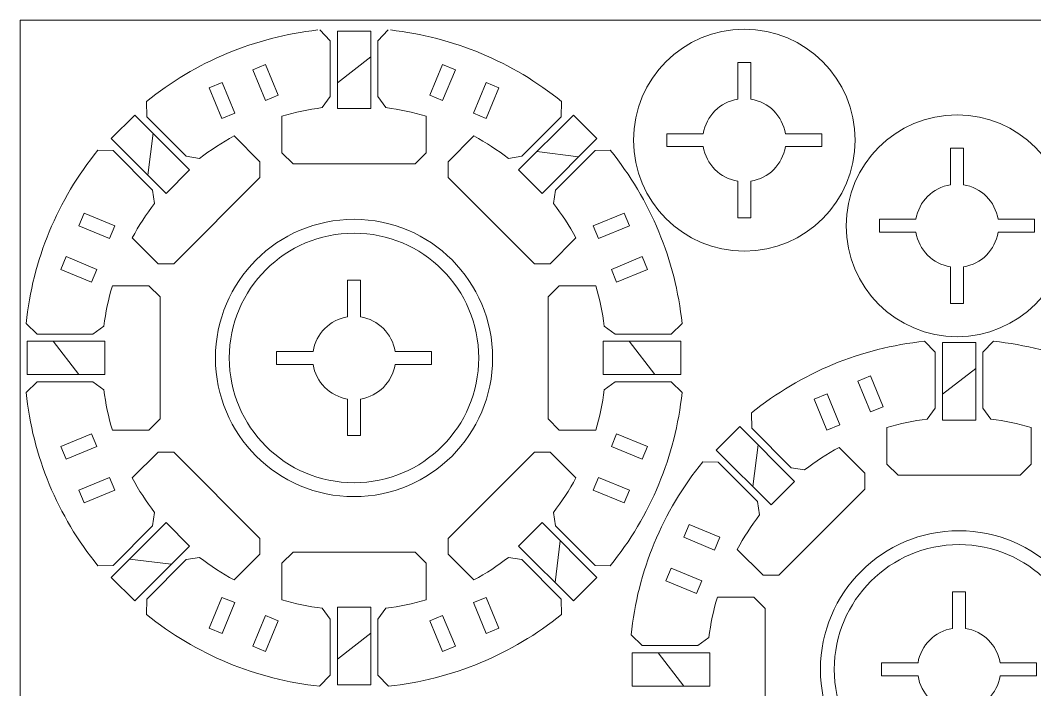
# Model space of a CAD drawing. Header units: centimetres. Extents: x -226 to -75, y 0 to 222.
# Drawn here: x -225.84 to -207.54, y 210.18 to 222.25 of the extents above; entities that cross this region are included whole.
import ezdxf

# ---------------------------------------------------------------- set-up
doc = ezdxf.new("R2010")
doc.units = ezdxf.units.CM
doc.header["$MEASUREMENT"] = 0
doc.layers.add('layer 1', color=7, linetype='Continuous')

msp = doc.modelspace()

# ---------------------------------------------------------------- linework, layer by layer
at = {"layer": 'layer 1', "color": 250, "lineweight": 20}
msp.add_lwpolyline([(-225.83724, 192.24642), (-175.83724, 192.24642), (-175.83724, 222.24642), (-225.83724, 222.24642), (-225.83724, 192.24642)], close=True, dxfattribs=at)
at = {"layer": 'layer 1', "color": 242, "lineweight": 9}
for points in [[(-220.47241, 222.07151), (-221.60406, 221.94583), (-222.6764, 221.49823), (-223.56153, 220.78125)], [(-220.24627, 221.87639), (-220.24627, 221.87639), (-220.4334, 222.07151), (-220.4334, 222.07151)], [(-219.19906, 222.07151), (-219.19906, 222.07151), (-219.38623, 221.87645), (-219.38623, 221.87645)], [(-216.07088, 220.78116), (-216.95618, 221.49827), (-218.02843, 221.94592), (-219.1602, 222.07151)], [(-220.24627, 220.8698), (-220.24627, 220.8698), (-220.24627, 221.87638), (-220.24627, 221.87638)], [(-219.38624, 221.87646), (-219.38624, 221.87646), (-219.38624, 220.86974), (-219.38624, 220.86974)], [(-221.64387, 221.35398), (-221.64387, 221.35398), (-221.4129, 221.44962), (-221.4129, 221.44962)], [(-221.41291, 221.44962), (-221.41291, 221.44962), (-221.18325, 220.8953), (-221.18325, 220.8953)], [(-219.51619, 221.58652), (-219.51619, 221.58652), (-220.11619, 221.11983), (-220.11619, 221.11983)], [(-218.44924, 220.8953), (-218.44924, 220.8953), (-218.21965, 221.44965), (-218.21965, 221.44965)], [(-218.21966, 221.44965), (-218.21966, 221.44965), (-217.98862, 221.35398), (-217.98862, 221.35398)], [(-221.41428, 220.79963), (-221.41428, 220.79963), (-221.64387, 221.35398), (-221.64387, 221.35398)], [(-217.98863, 221.35398), (-217.98863, 221.35398), (-218.21829, 220.79973), (-218.21829, 220.79973)], [(-222.42914, 221.02869), (-222.42914, 221.02869), (-222.19818, 221.12433), (-222.19818, 221.12433)], [(-222.19818, 221.12433), (-222.19818, 221.12433), (-221.96859, 220.57008), (-221.96859, 220.57008)], [(-217.6639, 220.57008), (-217.6639, 220.57008), (-217.43438, 221.12433), (-217.43438, 221.12433)], [(-217.43438, 221.12433), (-217.43438, 221.12433), (-217.20342, 221.02862), (-217.20342, 221.02862)], [(-222.19956, 220.47438), (-222.19956, 220.47438), (-222.42915, 221.0287), (-222.42915, 221.0287)], [(-221.18326, 220.8953), (-221.18326, 220.8953), (-221.41429, 220.79963), (-221.41429, 220.79963)], [(-218.21828, 220.79973), (-218.21828, 220.79973), (-218.44924, 220.8953), (-218.44924, 220.8953)], [(-217.20343, 221.02862), (-217.20343, 221.02862), (-217.43301, 220.47438), (-217.43301, 220.47438)], [(-223.56161, 220.78113), (-223.56161, 220.78113), (-223.5559, 220.50554), (-223.5559, 220.50554)], [(-220.39103, 220.67137), (-220.39103, 220.67137), (-220.24625, 220.8698), (-220.24625, 220.8698)], [(-219.38624, 220.86974), (-219.38624, 220.86974), (-219.24146, 220.67133), (-219.24146, 220.67133)], [(-216.07667, 220.50559), (-216.07667, 220.50559), (-216.07089, 220.78118), (-216.07089, 220.78118)], [(-221.9686, 220.57008), (-221.9686, 220.57008), (-222.19956, 220.47437), (-222.19956, 220.47437)], [(-221.11621, 220.5182), (-220.87795, 220.58928), (-220.63775, 220.63994), (-220.39102, 220.67137)], [(-219.24147, 220.67133), (-218.99474, 220.63994), (-218.7546, 220.58924), (-218.51627, 220.51819)], [(-217.43301, 220.47438), (-217.43301, 220.47438), (-217.6639, 220.57009), (-217.6639, 220.57009)], [(-223.5559, 220.50555), (-223.5559, 220.50555), (-222.84413, 219.79375), (-222.84413, 219.79375)], [(-221.11629, 219.85777), (-221.11629, 219.85777), (-221.11621, 220.51821), (-221.11621, 220.51821)], [(-218.51628, 220.5182), (-218.51628, 220.5182), (-218.51628, 219.85783), (-218.51628, 219.85783)], [(-216.78843, 219.79369), (-216.78843, 219.79369), (-216.07666, 220.5056), (-216.07666, 220.5056)], [(-223.53701, 219.45442), (-223.53701, 219.45442), (-223.44268, 220.20862), (-223.44268, 220.20862)], [(-222.6014, 219.75573), (-222.40469, 219.90799), (-222.19916, 220.04201), (-221.98026, 220.16033)], [(-221.98025, 220.16032), (-221.98025, 220.16032), (-221.51338, 219.69339), (-221.51338, 219.69339)], [(-218.1192, 219.6933), (-218.1192, 219.6933), (-217.65233, 220.16024), (-217.65233, 220.16024)], [(-217.65232, 220.16025), (-217.43349, 220.042), (-217.22782, 219.90802), (-217.03104, 219.75572)], [(-224.43963, 219.90311), (-225.16411, 219.0087), (-225.61362, 217.92349), (-225.73382, 216.77873)], [(-224.16395, 219.89746), (-224.16395, 219.89746), (-224.43961, 219.9031), (-224.43961, 219.9031)], [(-223.4522, 219.18577), (-223.4522, 219.18577), (-224.16396, 219.89747), (-224.16396, 219.89747)], [(-222.84414, 219.79376), (-222.84414, 219.79376), (-222.60139, 219.75581), (-222.60139, 219.75581)], [(-220.91626, 219.65775), (-220.91626, 219.65775), (-221.11629, 219.85778), (-221.11629, 219.85778)], [(-218.51628, 219.85784), (-218.51628, 219.85784), (-218.71624, 219.65775), (-218.71624, 219.65775)], [(-217.0311, 219.75573), (-217.0311, 219.75573), (-216.78842, 219.79369), (-216.78842, 219.79369)], [(-215.76537, 219.78432), (-215.76537, 219.78432), (-216.51965, 219.87866), (-216.51965, 219.87866)], [(-215.46854, 219.89746), (-215.46854, 219.89746), (-216.18038, 219.18563), (-216.18038, 219.18563)], [(-215.19293, 219.90318), (-215.19293, 219.90318), (-215.46856, 219.89746), (-215.46856, 219.89746)], [(-213.89875, 216.7787), (-214.01884, 217.92341), (-214.46835, 219.00877), (-215.19288, 219.90317)], [(-221.51337, 219.69337), (-221.51337, 219.69337), (-221.51337, 219.41052), (-221.51337, 219.41052)], [(-218.71624, 219.65775), (-218.71624, 219.65775), (-220.91625, 219.65775), (-220.91625, 219.65775)], [(-218.1192, 219.4106), (-218.1192, 219.4106), (-218.1192, 219.69332), (-218.1192, 219.69332)], [(-223.06896, 217.85486), (-223.06896, 217.85486), (-221.51335, 219.41054), (-221.51335, 219.41054)], [(-216.5636, 217.85493), (-216.5636, 217.85493), (-218.11921, 219.41061), (-218.11921, 219.41061)], [(-223.41423, 218.94303), (-223.41423, 218.94303), (-223.45219, 219.18578), (-223.45219, 219.18578)], [(-216.18037, 219.18564), (-216.18037, 219.18564), (-216.21833, 218.94289), (-216.21833, 218.94289)], [(-223.81869, 218.32181), (-223.70037, 218.54057), (-223.56652, 218.74631), (-223.41423, 218.94302)], [(-216.21833, 218.94303), (-216.06607, 218.74625), (-215.93212, 218.54058), (-215.81373, 218.32182)], [(-224.78283, 218.53968), (-224.78283, 218.53968), (-224.68712, 218.77072), (-224.68712, 218.77072)], [(-224.68713, 218.77071), (-224.68713, 218.77071), (-224.13281, 218.54112), (-224.13281, 218.54112)], [(-215.49976, 218.54113), (-215.49976, 218.54113), (-214.94537, 218.77072), (-214.94537, 218.77072)], [(-214.94537, 218.77071), (-214.94537, 218.77071), (-214.84966, 218.53967), (-214.84966, 218.53967)], [(-224.22852, 218.31017), (-224.22852, 218.31017), (-224.78284, 218.53969), (-224.78284, 218.53969)], [(-224.13281, 218.54113), (-224.13281, 218.54113), (-224.22852, 218.31016), (-224.22852, 218.31016)], [(-215.40405, 218.31017), (-215.40405, 218.31017), (-215.49976, 218.54113), (-215.49976, 218.54113)], [(-214.84967, 218.53968), (-214.84967, 218.53968), (-215.40406, 218.31016), (-215.40406, 218.31016)], [(-223.35181, 217.85486), (-223.35181, 217.85486), (-223.81867, 218.3218), (-223.81867, 218.3218)], [(-215.81374, 218.32181), (-215.81374, 218.32181), (-216.28082, 217.85495), (-216.28082, 217.85495)], [(-215.17447, 217.75571), (-215.17447, 217.75571), (-214.62008, 217.98544), (-214.62008, 217.98544)], [(-214.62008, 217.98543), (-214.62008, 217.98543), (-214.52445, 217.75447), (-214.52445, 217.75447)], [(-223.06896, 217.85486), (-223.06896, 217.85486), (-223.35182, 217.85486), (-223.35182, 217.85486)], [(-216.28083, 217.85493), (-216.28083, 217.85493), (-216.56361, 217.85493), (-216.56361, 217.85493)], [(-224.4581, 217.75579), (-224.4581, 217.75579), (-224.55373, 217.52475), (-224.55373, 217.52475)], [(-215.07876, 217.52482), (-215.07876, 217.52482), (-215.17447, 217.75572), (-215.17447, 217.75572)], [(-214.52445, 217.75447), (-214.52445, 217.75447), (-215.07877, 217.52481), (-215.07877, 217.52481)], [(-224.3298, 216.73253), (-224.29837, 216.97941), (-224.24768, 217.21946), (-224.17663, 217.45773)], [(-224.17663, 217.45771), (-224.17663, 217.45771), (-223.5162, 217.45785), (-223.5162, 217.45785)], [(-223.51621, 217.45785), (-223.51621, 217.45785), (-223.31632, 217.25783), (-223.31632, 217.25783)], [(-216.31624, 217.25776), (-216.31624, 217.25776), (-216.11629, 217.45786), (-216.11629, 217.45786)], [(-216.11629, 217.45785), (-216.11629, 217.45785), (-215.45593, 217.45778), (-215.45593, 217.45778)], [(-215.45593, 217.45778), (-215.38481, 217.21945), (-215.33412, 216.97939), (-215.30269, 216.73259)], [(-223.31632, 217.25783), (-223.31632, 217.25783), (-223.31625, 215.05788), (-223.31625, 215.05788)], [(-216.31624, 215.0578), (-216.31624, 215.0578), (-216.31624, 217.25775), (-216.31624, 217.25775)], [(-225.73382, 216.77863), (-225.73382, 216.77863), (-225.53495, 216.58784), (-225.53495, 216.58784)], [(-224.52824, 216.58777), (-224.52824, 216.58777), (-224.3298, 216.73255), (-224.3298, 216.73255)], [(-215.3027, 216.7326), (-215.3027, 216.7326), (-215.10426, 216.58782), (-215.10426, 216.58782)], [(-214.09767, 216.58784), (-214.09767, 216.58784), (-213.89874, 216.77869), (-213.89874, 216.77869)], [(-225.53496, 216.58784), (-225.53496, 216.58784), (-224.52824, 216.58777), (-224.52824, 216.58777)], [(-215.10426, 216.58784), (-215.10426, 216.58784), (-214.09768, 216.58784), (-214.09768, 216.58784)], [(-224.77828, 215.85782), (-224.77828, 215.85782), (-225.2449, 216.45783), (-225.2449, 216.45783)], [(-214.38747, 215.85782), (-214.38747, 215.85782), (-214.85416, 216.45783), (-214.85416, 216.45783)], [(-209.52273, 216.4597), (-210.66739, 216.33947), (-211.75288, 215.89003), (-212.64713, 215.16557)], [(-209.33187, 216.26071), (-209.33187, 216.26071), (-209.52273, 216.45971), (-209.52273, 216.45971)], [(-208.28098, 216.4597), (-208.28098, 216.4597), (-208.4719, 216.26077), (-208.4719, 216.26077)], [(-205.15655, 215.16551), (-206.05099, 215.89001), (-207.13631, 216.33952), (-208.28097, 216.45971)], [(-209.33187, 215.25412), (-209.33187, 215.25412), (-209.33187, 216.2607), (-209.33187, 216.2607)], [(-208.47191, 216.26078), (-208.47191, 216.26078), (-208.47184, 215.25405), (-208.47184, 215.25405)], [(-208.60179, 215.97015), (-208.60179, 215.97015), (-209.20179, 215.50346), (-209.20179, 215.50346)], [(-210.72948, 215.73829), (-210.72948, 215.73829), (-210.49852, 215.83393), (-210.49852, 215.83393)], [(-210.49852, 215.83393), (-210.49852, 215.83393), (-210.26886, 215.27961), (-210.26886, 215.27961)], [(-225.53483, 215.7278), (-225.53483, 215.7278), (-225.73382, 215.53696), (-225.73382, 215.53696)], [(-224.52831, 215.7278), (-224.52831, 215.7278), (-225.53482, 215.7278), (-225.53482, 215.7278)], [(-224.3298, 215.58311), (-224.3298, 215.58311), (-224.52831, 215.72782), (-224.52831, 215.72782)], [(-224.17663, 214.85785), (-224.24768, 215.09619), (-224.29838, 215.33643), (-224.32981, 215.58312)], [(-215.3027, 215.58304), (-215.33413, 215.33645), (-215.38482, 215.09617), (-215.45587, 214.85783)], [(-215.1044, 215.72787), (-215.1044, 215.72787), (-215.30269, 215.58306), (-215.30269, 215.58306)], [(-214.09767, 215.7278), (-214.09767, 215.7278), (-215.10439, 215.72787), (-215.10439, 215.72787)], [(-213.89868, 215.53695), (-213.89868, 215.53695), (-214.09768, 215.7278), (-214.09768, 215.7278)], [(-210.49997, 215.18398), (-210.49997, 215.18398), (-210.72948, 215.7383), (-210.72948, 215.7383)], [(-225.73374, 215.53695), (-225.61366, 214.39222), (-225.16418, 213.30693), (-224.43954, 212.41253)], [(-215.19293, 212.41252), (-214.46843, 213.30695), (-214.01885, 214.39227), (-213.89873, 215.53693)], [(-211.28516, 214.85869), (-211.28516, 214.85869), (-211.51482, 215.41301), (-211.51482, 215.41301)], [(-211.51481, 215.41301), (-211.51481, 215.41301), (-211.28378, 215.50865), (-211.28378, 215.50865)], [(-211.28379, 215.50864), (-211.28379, 215.50864), (-211.0542, 214.95439), (-211.0542, 214.95439)], [(-210.26887, 215.27961), (-210.26887, 215.27961), (-210.49997, 215.18397), (-210.49997, 215.18397)], [(-209.47664, 215.05568), (-209.47664, 215.05568), (-209.33186, 215.25412), (-209.33186, 215.25412)], [(-208.47184, 215.25405), (-208.47184, 215.25405), (-208.32713, 215.05568), (-208.32713, 215.05568)], [(-223.31625, 215.05787), (-223.31625, 215.05787), (-223.51621, 214.85778), (-223.51621, 214.85778)], [(-216.11629, 214.85778), (-216.11629, 214.85778), (-216.31625, 215.0578), (-216.31625, 215.0578)], [(-212.64722, 215.16544), (-212.64722, 215.16544), (-212.6415, 214.88989), (-212.6415, 214.88989)], [(-210.20183, 214.90251), (-209.96356, 214.97363), (-209.72336, 215.02426), (-209.47662, 215.05569)], [(-208.32714, 215.05568), (-208.08041, 215.02425), (-207.84021, 214.97356), (-207.60187, 214.90251)], [(-223.51621, 214.85778), (-223.51621, 214.85778), (-224.17664, 214.85785), (-224.17664, 214.85785)], [(-215.45586, 214.85785), (-215.45586, 214.85785), (-216.1163, 214.85778), (-216.1163, 214.85778)], [(-212.6415, 214.88991), (-212.6415, 214.88991), (-211.92973, 214.17807), (-211.92973, 214.17807)], [(-211.05421, 214.9544), (-211.05421, 214.9544), (-211.28517, 214.85869), (-211.28517, 214.85869)], [(-210.2019, 214.24209), (-210.2019, 214.24209), (-210.20183, 214.90252), (-210.20183, 214.90252)], [(-207.60188, 214.90251), (-207.60188, 214.90251), (-207.60188, 214.24215), (-207.60188, 214.24215)], [(-224.55373, 214.79074), (-224.55373, 214.79074), (-224.45809, 214.55977), (-224.45809, 214.55977)], [(-215.1744, 214.55985), (-215.1744, 214.55985), (-215.07876, 214.79081), (-215.07876, 214.79081)], [(-215.07876, 214.79081), (-215.07876, 214.79081), (-214.52445, 214.56115), (-214.52445, 214.56115)], [(-214.62008, 214.3302), (-214.62008, 214.3302), (-215.1744, 214.55985), (-215.1744, 214.55985)], [(-214.52445, 214.56116), (-214.52445, 214.56116), (-214.62009, 214.33019), (-214.62009, 214.33019)], [(-212.62269, 213.83805), (-212.62269, 213.83805), (-212.52835, 214.59225), (-212.52835, 214.59225)], [(-211.68707, 214.14005), (-211.49036, 214.29237), (-211.28476, 214.42632), (-211.06586, 214.54465)], [(-211.06585, 214.54464), (-211.06585, 214.54464), (-210.59899, 214.0777), (-210.59899, 214.0777)], [(-223.81869, 213.99382), (-223.81869, 213.99382), (-223.35182, 214.46068), (-223.35182, 214.46068)], [(-223.35181, 214.4607), (-223.35181, 214.4607), (-223.06895, 214.4607), (-223.06895, 214.4607)], [(-223.06896, 214.4607), (-223.06896, 214.4607), (-221.51335, 212.90509), (-221.51335, 212.90509)], [(-218.1192, 212.9051), (-218.1192, 212.9051), (-216.56359, 214.46071), (-216.56359, 214.46071)], [(-216.5636, 214.4607), (-216.5636, 214.4607), (-216.28074, 214.4607), (-216.28074, 214.4607)], [(-216.28076, 214.4607), (-216.28076, 214.4607), (-215.81375, 213.99383), (-215.81375, 213.99383)], [(-213.52523, 214.28743), (-214.24973, 213.39299), (-214.69924, 212.30774), (-214.81943, 211.16301)], [(-213.24956, 214.28178), (-213.24956, 214.28178), (-213.52522, 214.28749), (-213.52522, 214.28749)], [(-212.5378, 213.57009), (-212.5378, 213.57009), (-213.24957, 214.28178), (-213.24957, 214.28178)], [(-211.92974, 214.17808), (-211.92974, 214.17808), (-211.68699, 214.14012), (-211.68699, 214.14012)], [(-210.00188, 214.04207), (-210.00188, 214.04207), (-210.2019, 214.24209), (-210.2019, 214.24209)], [(-207.60188, 214.24216), (-207.60188, 214.24216), (-207.80184, 214.04206), (-207.80184, 214.04206)], [(-224.78283, 213.77595), (-224.78283, 213.77595), (-224.22844, 214.00547), (-224.22844, 214.00547)], [(-224.22845, 214.00546), (-224.22845, 214.00546), (-224.13281, 213.77457), (-224.13281, 213.77457)], [(-223.41423, 213.37267), (-223.56649, 213.56931), (-223.70037, 213.77498), (-223.81869, 213.9938)], [(-215.81374, 213.99382), (-215.9321, 213.77513), (-216.06598, 213.56932), (-216.21827, 213.37268)], [(-215.49976, 213.77457), (-215.49976, 213.77457), (-215.40405, 214.00546), (-215.40405, 214.00546)], [(-215.40405, 214.00546), (-215.40405, 214.00546), (-214.84973, 213.77595), (-214.84973, 213.77595)], [(-210.59898, 214.07769), (-210.59898, 214.07769), (-210.59898, 213.79483), (-210.59898, 213.79483)], [(-207.80184, 214.04207), (-207.80184, 214.04207), (-210.00187, 214.04207), (-210.00187, 214.04207)], [(-224.68713, 213.54492), (-224.68713, 213.54492), (-224.78284, 213.77596), (-224.78284, 213.77596)], [(-224.13281, 213.77457), (-224.13281, 213.77457), (-224.68713, 213.54491), (-224.68713, 213.54491)], [(-214.94537, 213.54492), (-214.94537, 213.54492), (-215.49976, 213.77458), (-215.49976, 213.77458)], [(-214.84973, 213.77595), (-214.84973, 213.77595), (-214.94537, 213.54492), (-214.94537, 213.54492)], [(-212.15457, 212.23925), (-212.15457, 212.23925), (-210.59897, 213.79486), (-210.59897, 213.79486)], [(-212.49984, 213.32735), (-212.49984, 213.32735), (-212.53779, 213.57009), (-212.53779, 213.57009)], [(-223.4522, 213.13006), (-223.4522, 213.13006), (-223.41424, 213.37267), (-223.41424, 213.37267)], [(-216.21827, 213.37267), (-216.21827, 213.37267), (-216.18031, 213.12999), (-216.18031, 213.12999)], [(-212.90429, 212.70613), (-212.78597, 212.92488), (-212.65212, 213.13062), (-212.49983, 213.32733)], [(-224.16402, 212.41817), (-224.16402, 212.41817), (-223.45219, 213.13007), (-223.45219, 213.13007)], [(-216.1803, 213.13), (-216.1803, 213.13), (-215.46853, 212.41816), (-215.46853, 212.41816)], [(-213.86843, 212.924), (-213.86843, 212.924), (-213.77273, 213.1551), (-213.77273, 213.1551)], [(-213.77273, 213.15509), (-213.77273, 213.15509), (-213.21841, 212.92543), (-213.21841, 212.92543)], [(-221.51337, 212.9051), (-221.51337, 212.9051), (-221.51337, 212.62224), (-221.51337, 212.62224)], [(-218.1192, 212.62226), (-218.1192, 212.62226), (-218.1192, 212.90511), (-218.1192, 212.90511)], [(-216.18967, 212.10708), (-216.18967, 212.10708), (-216.09534, 212.86128), (-216.09534, 212.86128)], [(-213.31412, 212.69448), (-213.31412, 212.69448), (-213.86844, 212.924), (-213.86844, 212.924)], [(-213.21841, 212.92544), (-213.21841, 212.92544), (-213.31412, 212.69448), (-213.31412, 212.69448)], [(-221.11621, 212.45779), (-221.11621, 212.45779), (-220.91626, 212.65788), (-220.91626, 212.65788)], [(-220.91626, 212.65788), (-220.91626, 212.65788), (-218.71625, 212.65781), (-218.71625, 212.65781)], [(-218.71624, 212.65781), (-218.71624, 212.65781), (-218.51628, 212.45786), (-218.51628, 212.45786)], [(-212.43741, 212.23918), (-212.43741, 212.23918), (-212.90427, 212.70612), (-212.90427, 212.70612)], [(-223.11279, 212.43698), (-223.11279, 212.43698), (-223.86699, 212.53124), (-223.86699, 212.53124)], [(-222.84414, 212.52187), (-222.84414, 212.52187), (-223.5559, 211.81017), (-223.5559, 211.81017)], [(-222.6014, 212.55983), (-222.6014, 212.55983), (-222.84414, 212.52187), (-222.84414, 212.52187)], [(-221.98025, 212.15538), (-222.199, 212.2737), (-222.40474, 212.40754), (-222.60145, 212.55991)], [(-221.51337, 212.62226), (-221.51337, 212.62226), (-221.98023, 212.15539), (-221.98023, 212.15539)], [(-217.65225, 212.15531), (-217.65225, 212.15531), (-218.11919, 212.62224), (-218.11919, 212.62224)], [(-217.03117, 212.5599), (-217.22774, 212.40757), (-217.43348, 212.27369), (-217.65223, 212.1553)], [(-216.7885, 212.52187), (-216.7885, 212.52187), (-217.0311, 212.5599), (-217.0311, 212.5599)], [(-216.0766, 211.81011), (-216.0766, 211.81011), (-216.78851, 212.52187), (-216.78851, 212.52187)], [(-224.43956, 212.41252), (-224.43956, 212.41252), (-224.16401, 212.41816), (-224.16401, 212.41816)], [(-221.11629, 211.79743), (-221.11629, 211.79743), (-221.11621, 212.4578), (-221.11621, 212.4578)], [(-218.51628, 212.45786), (-218.51628, 212.45786), (-218.51628, 211.79756), (-218.51628, 211.79756)], [(-215.46854, 212.41817), (-215.46854, 212.41817), (-215.19292, 212.41252), (-215.19292, 212.41252)], [(-213.5437, 212.1401), (-213.5437, 212.1401), (-213.63934, 211.90906), (-213.63934, 211.90906)], [(-212.15457, 212.23925), (-212.15457, 212.23925), (-212.43743, 212.23918), (-212.43743, 212.23918)], [(-223.5559, 211.81018), (-223.5559, 211.81018), (-223.56154, 211.53452), (-223.56154, 211.53452)], [(-222.42914, 211.28694), (-222.42914, 211.28694), (-222.19955, 211.84133), (-222.19955, 211.84133)], [(-222.19956, 211.84132), (-222.19956, 211.84132), (-221.9686, 211.74562), (-221.9686, 211.74562)], [(-221.9686, 211.74562), (-221.9686, 211.74562), (-222.19812, 211.1913), (-222.19812, 211.1913)], [(-220.39103, 211.64426), (-220.63777, 211.67569), (-220.87789, 211.72639), (-221.1163, 211.79744)], [(-218.51628, 211.79757), (-218.75462, 211.72638), (-218.99475, 211.67568), (-219.24156, 211.64425)], [(-217.43438, 211.1913), (-217.43438, 211.1913), (-217.66397, 211.74562), (-217.66397, 211.74562)], [(-217.66396, 211.74562), (-217.66396, 211.74562), (-217.433, 211.84133), (-217.433, 211.84133)], [(-217.43301, 211.84132), (-217.43301, 211.84132), (-217.20335, 211.28693), (-217.20335, 211.28693)], [(-216.07095, 211.53457), (-216.07095, 211.53457), (-216.0766, 211.81012), (-216.0766, 211.81012)], [(-213.4154, 211.11691), (-213.38397, 211.36371), (-213.33328, 211.60377), (-213.26223, 211.84204)], [(-213.26223, 211.84203), (-213.26223, 211.84203), (-212.6018, 211.84217), (-212.6018, 211.84217)], [(-212.60181, 211.84217), (-212.60181, 211.84217), (-212.40193, 211.64214), (-212.40193, 211.64214)], [(-220.24627, 211.4459), (-220.24627, 211.4459), (-220.39098, 211.64426), (-220.39098, 211.64426)], [(-219.24154, 211.64426), (-219.24154, 211.64426), (-219.38625, 211.4459), (-219.38625, 211.4459)], [(-212.40193, 211.64215), (-212.40193, 211.64215), (-212.40193, 209.44219), (-212.40193, 209.44219)], [(-223.56154, 211.5345), (-222.66718, 210.80993), (-221.58186, 210.36042), (-220.43714, 210.2403)], [(-221.64387, 210.96165), (-221.64387, 210.96165), (-221.41421, 211.51597), (-221.41421, 211.51597)], [(-221.41422, 211.51597), (-221.41422, 211.51597), (-221.18325, 211.42033), (-221.18325, 211.42033)], [(-221.18326, 211.42033), (-221.18326, 211.42033), (-221.41292, 210.86601), (-221.41292, 210.86601)], [(-220.24627, 210.43917), (-220.24627, 210.43917), (-220.24627, 211.44589), (-220.24627, 211.44589)], [(-219.38624, 211.4459), (-219.38624, 211.4459), (-219.38617, 210.43924), (-219.38617, 210.43924)], [(-219.19538, 210.24025), (-218.05072, 210.36033), (-216.96536, 210.80991), (-216.07104, 211.53452)], [(-218.21966, 210.86602), (-218.21966, 210.86602), (-218.44925, 211.42034), (-218.44925, 211.42034)], [(-218.44924, 211.42033), (-218.44924, 211.42033), (-218.2182, 211.51597), (-218.2182, 211.51597)], [(-218.21821, 211.51597), (-218.21821, 211.51597), (-217.98862, 210.96172), (-217.98862, 210.96172)], [(-222.19811, 211.1913), (-222.19811, 211.1913), (-222.42915, 211.28694), (-222.42915, 211.28694)], [(-219.51619, 211.19571), (-219.51619, 211.19571), (-220.11619, 210.72902), (-220.11619, 210.72902)], [(-217.20335, 211.28694), (-217.20335, 211.28694), (-217.43439, 211.1913), (-217.43439, 211.1913)], [(-214.81942, 211.163), (-214.81942, 211.163), (-214.62056, 210.97215), (-214.62056, 210.97215)], [(-213.61384, 210.97207), (-213.61384, 210.97207), (-213.4154, 211.11689), (-213.4154, 211.11689)], [(-221.41291, 210.86602), (-221.41291, 210.86602), (-221.64387, 210.96165), (-221.64387, 210.96165)], [(-217.98863, 210.96172), (-217.98863, 210.96172), (-218.21967, 210.86601), (-218.21967, 210.86601)], [(-214.62057, 210.97214), (-214.62057, 210.97214), (-213.61384, 210.97207), (-213.61384, 210.97207)], [(-213.86389, 210.24144), (-213.86389, 210.24144), (-214.33058, 210.84144), (-214.33058, 210.84144)], [(-220.43713, 210.24032), (-220.43713, 210.24032), (-220.24627, 210.43918), (-220.24627, 210.43918)], [(-219.38617, 210.43924), (-219.38617, 210.43924), (-219.19539, 210.24023), (-219.19539, 210.24023)]]:
    msp.add_open_spline(points, degree=3, dxfattribs=at)
for points, knots in [([(-220.11619, 220.65316), (-220.11619, 220.65316), (-219.51619, 220.65316), (-219.51619, 220.65316), (-219.51619, 220.65316), (-219.51619, 220.65316), (-219.51619, 222.0532), (-219.51619, 222.0532), (-219.51619, 222.0532), (-219.51619, 222.0532), (-220.11619, 222.0532), (-220.11619, 222.0532), (-220.11619, 222.0532), (-220.11619, 222.0532), (-220.11619, 220.65316), (-220.11619, 220.65316)], [0, 0, 0, 0, 0.2, 0.2, 0.2, 0.2, 0.4, 0.4, 0.4, 0.4, 0.6, 0.6, 0.6, 0.6, 1, 1, 1, 1]), ([(-210.77523, 220.0853), (-210.77523, 221.18984), (-211.67075, 222.08533), (-212.77523, 222.08533), (-212.77523, 222.08533), (-213.87981, 222.08533), (-214.77527, 221.18984), (-214.77527, 220.08522), (-214.77527, 220.08522), (-214.77527, 218.98068), (-213.87981, 218.08522), (-212.77523, 218.08519), (-212.77523, 218.08519), (-211.67068, 218.08519), (-210.77523, 218.98071), (-210.77523, 220.0853)], [0, 0, 0, 0, 0.2, 0.2, 0.2, 0.2, 0.4, 0.4, 0.4, 0.4, 0.6, 0.6, 0.6, 0.6, 1, 1, 1, 1]), ([(-212.65853, 218.68521), (-212.65853, 218.68521), (-212.65853, 219.34522), (-212.65853, 219.34522), (-212.65853, 219.34522), (-212.338, 219.39546), (-212.08541, 219.64804), (-212.03517, 219.96858), (-212.03517, 219.96858), (-212.03517, 219.96858), (-211.37537, 219.96858), (-211.37537, 219.96858), (-211.37537, 219.96858), (-211.37537, 219.96858), (-211.3753, 220.20187), (-211.3753, 220.20187), (-211.3753, 220.20187), (-211.3753, 220.20187), (-212.03517, 220.20187), (-212.03517, 220.20187), (-212.03517, 220.20187), (-212.08541, 220.52248), (-212.338, 220.77506), (-212.65846, 220.82516), (-212.65846, 220.82516), (-212.65846, 220.82516), (-212.65839, 221.48524), (-212.65839, 221.48524), (-212.65839, 221.48524), (-212.65839, 221.48524), (-212.89175, 221.48524), (-212.89175, 221.48524), (-212.89175, 221.48524), (-212.89175, 221.48524), (-212.89182, 220.82516), (-212.89182, 220.82516), (-212.89182, 220.82516), (-213.21243, 220.77513), (-213.46488, 220.5224), (-213.51518, 220.20187), (-213.51518, 220.20187), (-213.51518, 220.20187), (-214.17519, 220.20187), (-214.17519, 220.20187), (-214.17519, 220.20187), (-214.17519, 220.20187), (-214.17512, 219.96858), (-214.17512, 219.96858), (-214.17512, 219.96858), (-214.17512, 219.96858), (-213.51511, 219.96858), (-213.51511, 219.96858), (-213.51511, 219.96858), (-213.46488, 219.64804), (-213.21229, 219.39546), (-212.89189, 219.34529), (-212.89189, 219.34529), (-212.89189, 219.34529), (-212.89189, 218.68521), (-212.89189, 218.68521), (-212.89189, 218.68521), (-212.89189, 218.68521), (-212.65853, 218.68521), (-212.65853, 218.68521)], [0, 0, 0, 0, 0.05882353, 0.05882353, 0.05882353, 0.05882353, 0.11764706, 0.11764706, 0.11764706, 0.11764706, 0.17647059, 0.17647059, 0.17647059, 0.17647059, 0.23529412, 0.23529412, 0.23529412, 0.23529412, 0.29411765, 0.29411765, 0.29411765, 0.29411765, 0.35294118, 0.35294118, 0.35294118, 0.35294118, 0.41176471, 0.41176471, 0.41176471, 0.41176471, 0.47058824, 0.47058824, 0.47058824, 0.47058824, 0.52941176, 0.52941176, 0.52941176, 0.52941176, 0.58823529, 0.58823529, 0.58823529, 0.58823529, 0.64705882, 0.64705882, 0.64705882, 0.64705882, 0.70588235, 0.70588235, 0.70588235, 0.70588235, 0.76470588, 0.76470588, 0.76470588, 0.76470588, 0.82352941, 0.82352941, 0.82352941, 0.82352941, 0.88235294, 0.88235294, 0.88235294, 0.88235294, 1, 1, 1, 1]), ([(-223.77273, 220.53866), (-223.77273, 220.53866), (-224.19695, 220.11438), (-224.19695, 220.11438), (-224.19695, 220.11438), (-224.19695, 220.11438), (-223.20705, 219.12445), (-223.20705, 219.12445), (-223.20705, 219.12445), (-223.20705, 219.12445), (-222.78273, 219.54866), (-222.78273, 219.54866), (-222.78273, 219.54866), (-222.78273, 219.54866), (-223.77273, 220.53866), (-223.77273, 220.53866)], [0, 0, 0, 0, 0.2, 0.2, 0.2, 0.2, 0.4, 0.4, 0.4, 0.4, 0.6, 0.6, 0.6, 0.6, 1, 1, 1, 1]), ([(-216.84961, 219.54868), (-216.84961, 219.54868), (-216.42533, 219.12439), (-216.42533, 219.12439), (-216.42533, 219.12439), (-216.42533, 219.12439), (-215.4354, 220.11436), (-215.4354, 220.11436), (-215.4354, 220.11436), (-215.4354, 220.11436), (-215.85961, 220.53861), (-215.85961, 220.53861), (-215.85961, 220.53861), (-215.85961, 220.53861), (-216.84961, 219.54868), (-216.84961, 219.54868)], [0, 0, 0, 0, 0.2, 0.2, 0.2, 0.2, 0.4, 0.4, 0.4, 0.4, 0.6, 0.6, 0.6, 0.6, 1, 1, 1, 1]), ([(-206.93843, 218.54127), (-206.9385, 219.64581), (-207.83395, 220.5413), (-208.93843, 220.5413), (-208.93843, 220.5413), (-210.04301, 220.5413), (-210.93846, 219.64581), (-210.93846, 218.5412), (-210.93846, 218.5412), (-210.93853, 217.43665), (-210.04301, 216.5412), (-208.93843, 216.54117), (-208.93843, 216.54117), (-207.83388, 216.54117), (-206.9385, 217.43668), (-206.93843, 218.54127)], [0, 0, 0, 0, 0.2, 0.2, 0.2, 0.2, 0.4, 0.4, 0.4, 0.4, 0.6, 0.6, 0.6, 0.6, 1, 1, 1, 1]), ([(-208.82172, 217.14118), (-208.82172, 217.14118), (-208.82172, 217.80119), (-208.82172, 217.80119), (-208.82172, 217.80119), (-208.50119, 217.85143), (-208.24867, 218.10402), (-208.19837, 218.42455), (-208.19837, 218.42455), (-208.19837, 218.42455), (-207.53857, 218.42455), (-207.53857, 218.42455), (-207.53857, 218.42455), (-207.53857, 218.42455), (-207.5385, 218.65784), (-207.5385, 218.65784), (-207.5385, 218.65784), (-207.5385, 218.65784), (-208.19844, 218.65784), (-208.19844, 218.65784), (-208.19844, 218.65784), (-208.2486, 218.97845), (-208.50119, 219.23103), (-208.82165, 219.28113), (-208.82165, 219.28113), (-208.82165, 219.28113), (-208.82165, 219.94121), (-208.82165, 219.94121), (-208.82165, 219.94121), (-208.82165, 219.94121), (-209.05502, 219.94121), (-209.05502, 219.94121), (-209.05502, 219.94121), (-209.05502, 219.94121), (-209.05502, 219.28113), (-209.05502, 219.28113), (-209.05502, 219.28113), (-209.37562, 219.23111), (-209.62814, 218.97838), (-209.67838, 218.65784), (-209.67838, 218.65784), (-209.67838, 218.65784), (-210.33839, 218.65784), (-210.33839, 218.65784), (-210.33839, 218.65784), (-210.33839, 218.65784), (-210.33832, 218.42455), (-210.33832, 218.42455), (-210.33832, 218.42455), (-210.33832, 218.42455), (-209.6783, 218.42455), (-209.6783, 218.42455), (-209.6783, 218.42455), (-209.62814, 218.10402), (-209.37555, 217.85143), (-209.05509, 217.80126), (-209.05509, 217.80126), (-209.05509, 217.80126), (-209.05509, 217.14118), (-209.05509, 217.14118), (-209.05509, 217.14118), (-209.05509, 217.14118), (-208.82172, 217.14118), (-208.82172, 217.14118)], [0, 0, 0, 0, 0.05882353, 0.05882353, 0.05882353, 0.05882353, 0.11764706, 0.11764706, 0.11764706, 0.11764706, 0.17647059, 0.17647059, 0.17647059, 0.17647059, 0.23529412, 0.23529412, 0.23529412, 0.23529412, 0.29411765, 0.29411765, 0.29411765, 0.29411765, 0.35294118, 0.35294118, 0.35294118, 0.35294118, 0.41176471, 0.41176471, 0.41176471, 0.41176471, 0.47058824, 0.47058824, 0.47058824, 0.47058824, 0.52941176, 0.52941176, 0.52941176, 0.52941176, 0.58823529, 0.58823529, 0.58823529, 0.58823529, 0.64705882, 0.64705882, 0.64705882, 0.64705882, 0.70588235, 0.70588235, 0.70588235, 0.70588235, 0.76470588, 0.76470588, 0.76470588, 0.76470588, 0.82352941, 0.82352941, 0.82352941, 0.82352941, 0.88235294, 0.88235294, 0.88235294, 0.88235294, 1, 1, 1, 1]), ([(-219.81625, 218.65778), (-218.43559, 218.65785), (-217.31629, 217.53852), (-217.31629, 216.15776), (-217.31629, 216.15776), (-217.31629, 214.77709), (-218.43559, 213.65787), (-219.81625, 213.65787), (-219.81625, 213.65787), (-221.19698, 213.65787), (-222.31627, 214.77709), (-222.31627, 216.15783), (-222.31627, 216.15783), (-222.31627, 217.53859), (-221.19698, 218.65778), (-219.81625, 218.65778)], [0, 0, 0, 0, 0.2, 0.2, 0.2, 0.2, 0.4, 0.4, 0.4, 0.4, 0.6, 0.6, 0.6, 0.6, 1, 1, 1, 1]), ([(-219.81625, 218.4078), (-218.57366, 218.4078), (-217.56627, 217.40038), (-217.56627, 216.15776), (-217.56627, 216.15776), (-217.56627, 214.91517), (-218.57366, 213.90782), (-219.81625, 213.90782), (-219.81625, 213.90782), (-221.0589, 213.90774), (-222.06622, 214.91517), (-222.06629, 216.15776), (-222.06629, 216.15776), (-222.06622, 217.40045), (-221.05883, 218.4078), (-219.81625, 218.4078)], [0, 0, 0, 0, 0.2, 0.2, 0.2, 0.2, 0.4, 0.4, 0.4, 0.4, 0.6, 0.6, 0.6, 0.6, 1, 1, 1, 1]), ([(-224.4581, 217.75579), (-224.4581, 217.75579), (-225.01242, 217.98544), (-225.01242, 217.98544), (-225.01242, 217.98544), (-225.01242, 217.98544), (-225.10805, 217.75448), (-225.10805, 217.75448), (-225.10805, 217.75448), (-225.10805, 217.75448), (-224.55373, 217.52475), (-224.55373, 217.52475)], [0, 0, 0, 0, 0.25, 0.25, 0.25, 0.25, 0.5, 0.5, 0.5, 0.5, 1, 1, 1, 1]), ([(-221.21626, 216.27447), (-221.21626, 216.27447), (-220.55633, 216.27447), (-220.55633, 216.27447), (-220.55633, 216.27447), (-220.5061, 216.59508), (-220.25351, 216.84766), (-219.9329, 216.8979), (-219.9329, 216.8979), (-219.9329, 216.8979), (-219.9329, 217.55776), (-219.9329, 217.55776), (-219.9329, 217.55776), (-219.9329, 217.55776), (-219.69968, 217.55783), (-219.69968, 217.55783), (-219.69968, 217.55783), (-219.69968, 217.55783), (-219.69968, 216.8979), (-219.69968, 216.8979), (-219.69968, 216.8979), (-219.37901, 216.84766), (-219.12642, 216.595), (-219.07632, 216.27454), (-219.07632, 216.27454), (-219.07632, 216.27454), (-218.41631, 216.27461), (-218.41631, 216.27461), (-218.41631, 216.27461), (-218.41631, 216.27461), (-218.41631, 216.04125), (-218.41631, 216.04125), (-218.41631, 216.04125), (-218.41631, 216.04125), (-219.07632, 216.04118), (-219.07632, 216.04118), (-219.07632, 216.04118), (-219.12642, 215.72057), (-219.37915, 215.46813), (-219.69968, 215.41782), (-219.69968, 215.41782), (-219.69968, 215.41782), (-219.69968, 214.75781), (-219.69968, 214.75781), (-219.69968, 214.75781), (-219.69968, 214.75781), (-219.9329, 214.75788), (-219.9329, 214.75788), (-219.9329, 214.75788), (-219.9329, 214.75788), (-219.93297, 215.41789), (-219.93297, 215.41789), (-219.93297, 215.41789), (-220.25351, 215.46813), (-220.5061, 215.72072), (-220.55619, 216.04111), (-220.55619, 216.04111), (-220.55619, 216.04111), (-221.21633, 216.04111), (-221.21633, 216.04111), (-221.21633, 216.04111), (-221.21633, 216.04111), (-221.21626, 216.27447), (-221.21626, 216.27447)], [0, 0, 0, 0, 0.05882353, 0.05882353, 0.05882353, 0.05882353, 0.11764706, 0.11764706, 0.11764706, 0.11764706, 0.17647059, 0.17647059, 0.17647059, 0.17647059, 0.23529412, 0.23529412, 0.23529412, 0.23529412, 0.29411765, 0.29411765, 0.29411765, 0.29411765, 0.35294118, 0.35294118, 0.35294118, 0.35294118, 0.41176471, 0.41176471, 0.41176471, 0.41176471, 0.47058824, 0.47058824, 0.47058824, 0.47058824, 0.52941176, 0.52941176, 0.52941176, 0.52941176, 0.58823529, 0.58823529, 0.58823529, 0.58823529, 0.64705882, 0.64705882, 0.64705882, 0.64705882, 0.70588235, 0.70588235, 0.70588235, 0.70588235, 0.76470588, 0.76470588, 0.76470588, 0.76470588, 0.82352941, 0.82352941, 0.82352941, 0.82352941, 0.88235294, 0.88235294, 0.88235294, 0.88235294, 1, 1, 1, 1]), ([(-225.71156, 216.45782), (-225.71156, 216.45782), (-225.71149, 215.85782), (-225.71149, 215.85782), (-225.71149, 215.85782), (-225.71149, 215.85782), (-224.31152, 215.85782), (-224.31152, 215.85782), (-224.31152, 215.85782), (-224.31152, 215.85782), (-224.31152, 216.45782), (-224.31152, 216.45782), (-224.31152, 216.45782), (-224.31152, 216.45782), (-225.71156, 216.45782), (-225.71156, 216.45782)], [0, 0, 0, 0, 0.2, 0.2, 0.2, 0.2, 0.4, 0.4, 0.4, 0.4, 0.6, 0.6, 0.6, 0.6, 1, 1, 1, 1]), ([(-215.32081, 215.85783), (-215.32081, 215.85783), (-213.92078, 215.85783), (-213.92078, 215.85783), (-213.92078, 215.85783), (-213.92078, 215.85783), (-213.92078, 216.45783), (-213.92078, 216.45783), (-213.92078, 216.45783), (-213.92078, 216.45783), (-215.32081, 216.45783), (-215.32081, 216.45783), (-215.32081, 216.45783), (-215.32081, 216.45783), (-215.32081, 215.85783), (-215.32081, 215.85783)], [0, 0, 0, 0, 0.2, 0.2, 0.2, 0.2, 0.4, 0.4, 0.4, 0.4, 0.6, 0.6, 0.6, 0.6, 1, 1, 1, 1]), ([(-209.20179, 215.03681), (-209.20179, 215.03681), (-208.60178, 215.03681), (-208.60178, 215.03681), (-208.60178, 215.03681), (-208.60178, 215.03681), (-208.60178, 216.43684), (-208.60178, 216.43684), (-208.60178, 216.43684), (-208.60178, 216.43684), (-209.20179, 216.43684), (-209.20179, 216.43684), (-209.20179, 216.43684), (-209.20179, 216.43684), (-209.20179, 215.03681), (-209.20179, 215.03681)], [0, 0, 0, 0, 0.2, 0.2, 0.2, 0.2, 0.4, 0.4, 0.4, 0.4, 0.6, 0.6, 0.6, 0.6, 1, 1, 1, 1]), ([(-212.85833, 214.92229), (-212.85833, 214.92229), (-213.28255, 214.498), (-213.28255, 214.498), (-213.28255, 214.498), (-213.28255, 214.498), (-212.29265, 213.50807), (-212.29265, 213.50807), (-212.29265, 213.50807), (-212.29265, 213.50807), (-211.86833, 213.93229), (-211.86833, 213.93229), (-211.86833, 213.93229), (-211.86833, 213.93229), (-212.85833, 214.92229), (-212.85833, 214.92229)], [0, 0, 0, 0, 0.2, 0.2, 0.2, 0.2, 0.4, 0.4, 0.4, 0.4, 0.6, 0.6, 0.6, 0.6, 1, 1, 1, 1]), ([(-224.55373, 214.79074), (-224.55373, 214.79074), (-225.10805, 214.56115), (-225.10805, 214.56115), (-225.10805, 214.56115), (-225.10805, 214.56115), (-225.01241, 214.33019), (-225.01241, 214.33019), (-225.01241, 214.33019), (-225.01241, 214.33019), (-224.45809, 214.55977), (-224.45809, 214.55977)], [0, 0, 0, 0, 0.25, 0.25, 0.25, 0.25, 0.5, 0.5, 0.5, 0.5, 1, 1, 1, 1]), ([(-224.19696, 212.20127), (-224.19696, 212.20127), (-223.77267, 211.77705), (-223.77267, 211.77705), (-223.77267, 211.77705), (-223.77267, 211.77705), (-222.78274, 212.76695), (-222.78274, 212.76695), (-222.78274, 212.76695), (-222.78274, 212.76695), (-223.20696, 213.19127), (-223.20696, 213.19127), (-223.20696, 213.19127), (-223.20696, 213.19127), (-224.19696, 212.20127), (-224.19696, 212.20127)], [0, 0, 0, 0, 0.2, 0.2, 0.2, 0.2, 0.4, 0.4, 0.4, 0.4, 0.6, 0.6, 0.6, 0.6, 1, 1, 1, 1]), ([(-216.42531, 213.19125), (-216.42531, 213.19125), (-216.8496, 212.76703), (-216.8496, 212.76703), (-216.8496, 212.76703), (-216.8496, 212.76703), (-215.85963, 211.77703), (-215.85963, 211.77703), (-215.85963, 211.77703), (-215.85963, 211.77703), (-215.43538, 212.20132), (-215.43538, 212.20132), (-215.43538, 212.20132), (-215.43538, 212.20132), (-216.42531, 213.19125), (-216.42531, 213.19125)], [0, 0, 0, 0, 0.2, 0.2, 0.2, 0.2, 0.4, 0.4, 0.4, 0.4, 0.6, 0.6, 0.6, 0.6, 1, 1, 1, 1]), ([(-208.90193, 213.04216), (-207.52119, 213.04216), (-206.4019, 211.92283), (-206.4019, 210.54213), (-206.4019, 210.54213), (-206.4019, 209.16139), (-207.52119, 208.04217), (-208.90185, 208.04217), (-208.90185, 208.04217), (-210.28259, 208.04217), (-211.40188, 209.16139), (-211.40188, 210.54213), (-211.40188, 210.54213), (-211.40188, 211.9229), (-210.28259, 213.04216), (-208.90193, 213.04216)], [0, 0, 0, 0, 0.2, 0.2, 0.2, 0.2, 0.4, 0.4, 0.4, 0.4, 0.6, 0.6, 0.6, 0.6, 1, 1, 1, 1]), ([(-208.90185, 212.79212), (-207.65927, 212.79212), (-206.65187, 211.78476), (-206.65187, 210.54206), (-206.65187, 210.54206), (-206.65187, 209.29948), (-207.65927, 208.29219), (-208.90193, 208.29219), (-208.90193, 208.29219), (-210.14451, 208.29212), (-211.15183, 209.29948), (-211.1519, 210.54206), (-211.1519, 210.54206), (-211.1519, 211.78476), (-210.14444, 212.79212), (-208.90185, 212.79212)], [0, 0, 0, 0, 0.2, 0.2, 0.2, 0.2, 0.4, 0.4, 0.4, 0.4, 0.6, 0.6, 0.6, 0.6, 1, 1, 1, 1]), ([(-213.5437, 212.1401), (-213.5437, 212.1401), (-214.09802, 212.36976), (-214.09802, 212.36976), (-214.09802, 212.36976), (-214.09802, 212.36976), (-214.19366, 212.13879), (-214.19366, 212.13879), (-214.19366, 212.13879), (-214.19366, 212.13879), (-213.63934, 211.90906), (-213.63934, 211.90906)], [0, 0, 0, 0, 0.25, 0.25, 0.25, 0.25, 0.5, 0.5, 0.5, 0.5, 1, 1, 1, 1]), ([(-210.30194, 210.65884), (-210.30194, 210.65884), (-209.64193, 210.65884), (-209.64193, 210.65884), (-209.64193, 210.65884), (-209.59169, 210.97938), (-209.33911, 211.23197), (-209.01857, 211.2822), (-209.01857, 211.2822), (-209.01857, 211.2822), (-209.01857, 211.94214), (-209.01857, 211.94214), (-209.01857, 211.94214), (-209.01857, 211.94214), (-208.78528, 211.94214), (-208.78528, 211.94214), (-208.78528, 211.94214), (-208.78528, 211.94214), (-208.78528, 211.2822), (-208.78528, 211.2822), (-208.78528, 211.2822), (-208.46467, 211.23197), (-208.21209, 210.97938), (-208.16199, 210.65884), (-208.16199, 210.65884), (-208.16199, 210.65884), (-207.50191, 210.65892), (-207.50191, 210.65892), (-207.50191, 210.65892), (-207.50191, 210.65892), (-207.50191, 210.42555), (-207.50191, 210.42555), (-207.50191, 210.42555), (-207.50191, 210.42555), (-208.16199, 210.42548), (-208.16199, 210.42548), (-208.16199, 210.42548), (-208.21202, 210.10488), (-208.46475, 209.85243), (-208.78528, 209.80219), (-208.78528, 209.80219), (-208.78528, 209.80219), (-208.78528, 209.14218), (-208.78528, 209.14218), (-208.78528, 209.14218), (-208.78528, 209.14218), (-209.01857, 209.14218), (-209.01857, 209.14218), (-209.01857, 209.14218), (-209.01857, 209.14218), (-209.01857, 209.80219), (-209.01857, 209.80219), (-209.01857, 209.80219), (-209.33911, 209.85243), (-209.59169, 210.10502), (-209.64186, 210.42548), (-209.64186, 210.42548), (-209.64186, 210.42548), (-210.30194, 210.42541), (-210.30194, 210.42541), (-210.30194, 210.42541), (-210.30194, 210.42541), (-210.30194, 210.65884), (-210.30194, 210.65884)], [0, 0, 0, 0, 0.05882353, 0.05882353, 0.05882353, 0.05882353, 0.11764706, 0.11764706, 0.11764706, 0.11764706, 0.17647059, 0.17647059, 0.17647059, 0.17647059, 0.23529412, 0.23529412, 0.23529412, 0.23529412, 0.29411765, 0.29411765, 0.29411765, 0.29411765, 0.35294118, 0.35294118, 0.35294118, 0.35294118, 0.41176471, 0.41176471, 0.41176471, 0.41176471, 0.47058824, 0.47058824, 0.47058824, 0.47058824, 0.52941176, 0.52941176, 0.52941176, 0.52941176, 0.58823529, 0.58823529, 0.58823529, 0.58823529, 0.64705882, 0.64705882, 0.64705882, 0.64705882, 0.70588235, 0.70588235, 0.70588235, 0.70588235, 0.76470588, 0.76470588, 0.76470588, 0.76470588, 0.82352941, 0.82352941, 0.82352941, 0.82352941, 0.88235294, 0.88235294, 0.88235294, 0.88235294, 1, 1, 1, 1]), ([(-220.11619, 210.26242), (-220.11619, 210.26242), (-219.51619, 210.26242), (-219.51619, 210.26242), (-219.51619, 210.26242), (-219.51619, 210.26242), (-219.51619, 211.66246), (-219.51619, 211.66246), (-219.51619, 211.66246), (-219.51619, 211.66246), (-220.11619, 211.66246), (-220.11619, 211.66246), (-220.11619, 211.66246), (-220.11619, 211.66246), (-220.11619, 210.26242), (-220.11619, 210.26242)], [0, 0, 0, 0, 0.2, 0.2, 0.2, 0.2, 0.4, 0.4, 0.4, 0.4, 0.6, 0.6, 0.6, 0.6, 1, 1, 1, 1]), ([(-214.79723, 210.84144), (-214.79723, 210.84144), (-214.79716, 210.24143), (-214.79716, 210.24143), (-214.79716, 210.24143), (-214.79716, 210.24143), (-213.3972, 210.24143), (-213.3972, 210.24143), (-213.3972, 210.24143), (-213.3972, 210.24143), (-213.39713, 210.84144), (-213.39713, 210.84144), (-213.39713, 210.84144), (-213.39713, 210.84144), (-214.79723, 210.84144), (-214.79723, 210.84144)], [0, 0, 0, 0, 0.2, 0.2, 0.2, 0.2, 0.4, 0.4, 0.4, 0.4, 0.6, 0.6, 0.6, 0.6, 1, 1, 1, 1])]:
    msp.add_open_spline(points, degree=3, knots=knots, dxfattribs=at)

doc.saveas('drawing.dxf')
